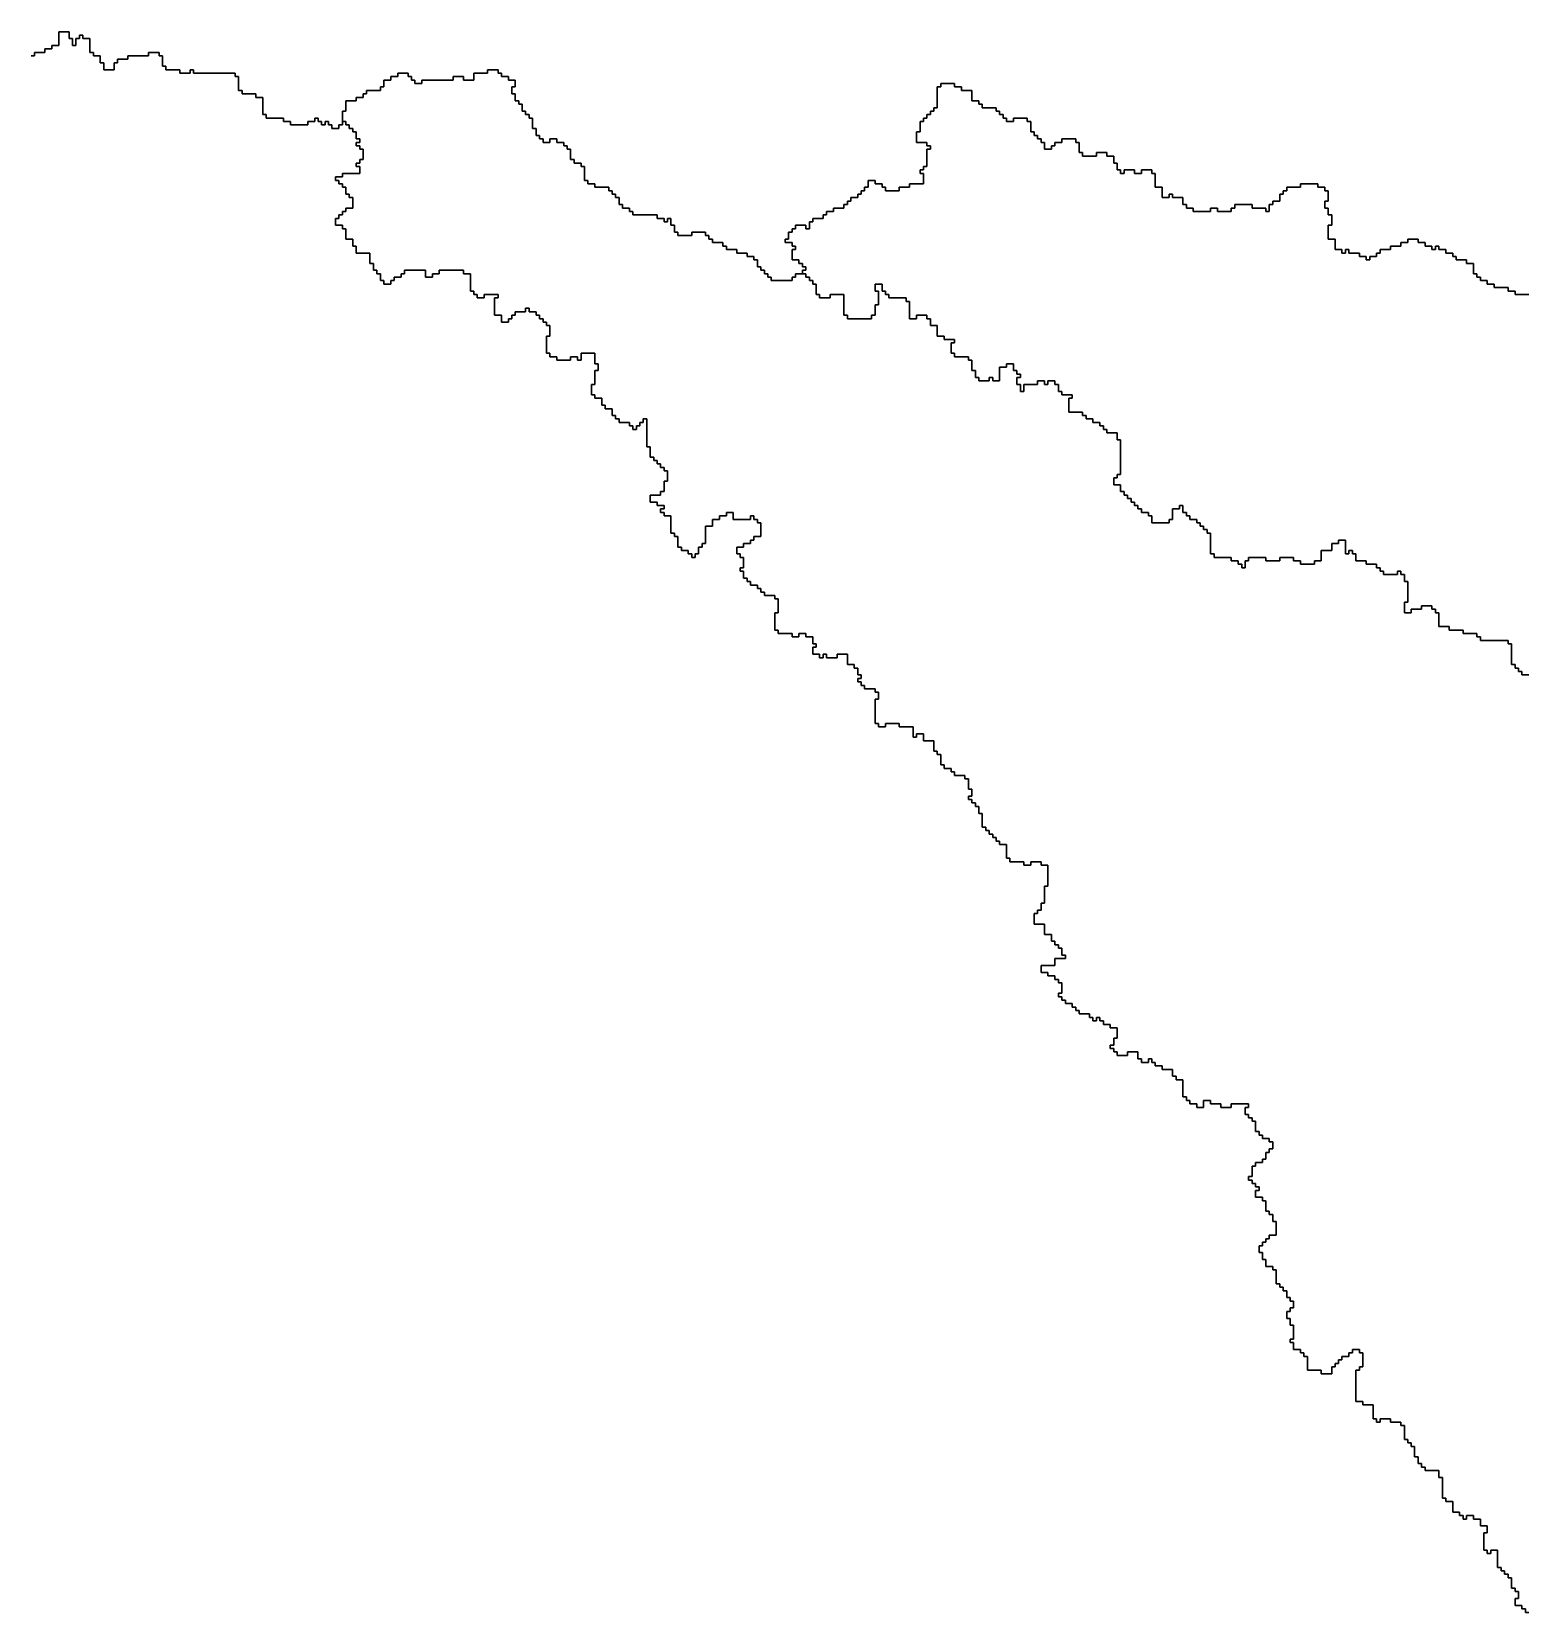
# Model space of a CAD drawing. Header units: inches. Extents: x -98695 to 376223, y 1122520 to 1501782.
# Drawn here: x 321598 to 334946, y 1191030 to 1205127 of the extents above; entities that cross this region are included whole.
import ezdxf

# ---------------------------------------------------------------- set-up
doc = ezdxf.new("R2010")
doc.units = ezdxf.units.IN
doc.header["$MEASUREMENT"] = 0
doc.layers.add('subs1', color=7, linetype='Continuous', true_color=0xc8dcf7)

msp = doc.modelspace()

# ---------------------------------------------------------------- linework, layer by layer
at = {"layer": 'subs1'}
for points in [[(334950, 1202783), (334827, 1202783), (334827, 1202814), (334765, 1202814), (334765, 1202845), (334642, 1202845), (334642, 1202876), (334580, 1202876), (334580, 1202907), (334518, 1202907), (334518, 1202937), (334487, 1202937), (334487, 1202968), (334456, 1202968), (334456, 1203061), (334395, 1203061), (334395, 1203092), (334302, 1203092), (334302, 1203122), (334271, 1203122), (334271, 1203153), (334210, 1203153), (334210, 1203184), (334148, 1203184), (334148, 1203215), (334117, 1203215), (334117, 1203184), (334086, 1203184), (334086, 1203215), (334025, 1203215), (334025, 1203246), (333963, 1203246), (333963, 1203277), (333870, 1203277), (333870, 1203246), (333809, 1203246), (333809, 1203215), (333716, 1203215), (333716, 1203184), (333624, 1203184), (333624, 1203153), (333593, 1203153), (333593, 1203122), (333531, 1203122), (333531, 1203092), (333500, 1203092), (333500, 1203122), (333439, 1203122), (333439, 1203153), (333346, 1203153), (333346, 1203184), (333315, 1203184), (333315, 1203153), (333284, 1203153), (333284, 1203184), (333223, 1203184), (333223, 1203277), (333161, 1203277), (333161, 1203400), (333192, 1203400), (333192, 1203493), (333161, 1203493), (333161, 1203554), (333130, 1203554), (333130, 1203616), (333161, 1203616), (333161, 1203709), (333130, 1203709), (333130, 1203739), (333068, 1203739), (333068, 1203770), (332914, 1203770), (332914, 1203739), (332791, 1203739), (332791, 1203709), (332760, 1203709), (332760, 1203678), (332729, 1203678), (332729, 1203616), (332667, 1203616), (332667, 1203585), (332636, 1203585), (332636, 1203523), (332606, 1203523), (332606, 1203554), (332482, 1203554), (332482, 1203585), (332328, 1203585), (332328, 1203554), (332297, 1203554), (332297, 1203523), (332174, 1203523), (332174, 1203554), (332112, 1203554), (332112, 1203523), (331958, 1203523), (331958, 1203554), (331896, 1203554), (331896, 1203585), (331865, 1203585), (331865, 1203647), (331773, 1203647), (331773, 1203678), (331742, 1203678), (331742, 1203647), (331680, 1203647), (331680, 1203739), (331619, 1203739), (331619, 1203863), (331588, 1203863), (331588, 1203894), (331495, 1203894), (331495, 1203863), (331433, 1203863), (331433, 1203894), (331341, 1203894), (331341, 1203863), (331310, 1203863), (331310, 1203894), (331279, 1203894), (331279, 1203955), (331248, 1203955), (331248, 1204017), (331187, 1204017), (331187, 1204048), (331094, 1204048), (331094, 1204017), (330971, 1204017), (330971, 1204048), (330940, 1204048), (330940, 1204140), (330909, 1204140), (330909, 1204171), (330786, 1204171), (330786, 1204140), (330724, 1204140), (330724, 1204110), (330693, 1204110), (330693, 1204079), (330631, 1204079), (330631, 1204140), (330601, 1204140), (330601, 1204171), (330570, 1204171), (330570, 1204202), (330539, 1204202), (330539, 1204233), (330508, 1204233), (330508, 1204325), (330477, 1204325), (330477, 1204356), (330354, 1204356), (330354, 1204325), (330292, 1204325), (330292, 1204356), (330261, 1204356), (330261, 1204387), (330230, 1204387), (330230, 1204418), (330200, 1204418), (330200, 1204449), (330076, 1204449), (330076, 1204480), (330045, 1204480), (330045, 1204511), (329984, 1204511), (329984, 1204603), (329891, 1204603), (329891, 1204634), (329829, 1204634), (329829, 1204665), (329706, 1204665), (329706, 1204634), (329675, 1204634), (329675, 1204449), (329644, 1204449), (329644, 1204418), (329614, 1204418), (329614, 1204387), (329583, 1204387), (329583, 1204356), (329552, 1204356), (329552, 1204325), (329521, 1204325), (329521, 1204233), (329490, 1204233), (329490, 1204140), (329583, 1204140), (329583, 1204110), (329614, 1204110), (329614, 1204079), (329583, 1204079), (329583, 1203924), (329552, 1203924), (329552, 1203894), (329521, 1203894), (329521, 1203863), (329552, 1203863), (329552, 1203770), (329428, 1203770), (329428, 1203739), (329336, 1203739), (329336, 1203709), (329212, 1203709), (329212, 1203739), (329182, 1203739), (329182, 1203770), (329120, 1203770), (329120, 1203801), (329058, 1203801), (329058, 1203739), (329027, 1203739), (329027, 1203709), (328997, 1203709), (328997, 1203678), (328966, 1203678), (328966, 1203647), (328904, 1203647), (328904, 1203616), (328873, 1203616), (328873, 1203585), (328842, 1203585), (328842, 1203554), (328750, 1203554), (328750, 1203523), (328688, 1203523), (328688, 1203493), (328657, 1203493), (328657, 1203462), (328565, 1203462), (328565, 1203431), (328534, 1203431), (328534, 1203369), (328503, 1203369), (328503, 1203400), (328410, 1203400), (328410, 1203369), (328380, 1203369), (328380, 1203338), (328349, 1203338), (328349, 1203277), (328318, 1203277), (328318, 1203246), (328380, 1203246), (328380, 1203215), (328410, 1203215), (328410, 1203184), (328380, 1203184), (328380, 1203092), (328441, 1203092), (328441, 1203061), (328472, 1203061), (328472, 1203030), (328503, 1203030), (328503, 1202999), (328472, 1202999), (328472, 1202968), (328410, 1202968), (328410, 1202937), (328380, 1202937), (328380, 1202907), (328195, 1202907), (328195, 1202937), (328164, 1202937), (328164, 1202968), (328133, 1202968), (328133, 1202999), (328102, 1202999), (328102, 1203030), (328071, 1203030), (328071, 1203092), (328040, 1203092), (328040, 1203122), (327979, 1203122), (327979, 1203153), (327886, 1203153), (327886, 1203184), (327794, 1203184), (327794, 1203215), (327763, 1203215), (327763, 1203246), (327670, 1203246), (327670, 1203277), (327639, 1203277), (327639, 1203308), (327608, 1203308), (327608, 1203338), (327485, 1203338), (327485, 1203308), (327362, 1203308), (327362, 1203338), (327331, 1203338), (327331, 1203400), (327300, 1203400), (327300, 1203462), (327269, 1203462), (327269, 1203431), (327238, 1203431), (327238, 1203462), (327177, 1203462), (327177, 1203493), (326961, 1203493), (326961, 1203523), (326930, 1203523), (326930, 1203554), (326868, 1203554), (326868, 1203585), (326837, 1203585), (326837, 1203647), (326806, 1203647), (326806, 1203678), (326776, 1203678), (326776, 1203709), (326745, 1203709), (326745, 1203739), (326621, 1203739), (326621, 1203770), (326560, 1203770), (326560, 1203801), (326529, 1203801), (326529, 1203924), (326498, 1203924), (326498, 1203955), (326436, 1203955), (326436, 1203986), (326405, 1203986), (326405, 1204079), (326375, 1204079), (326375, 1204110), (326344, 1204110), (326344, 1204140), (326282, 1204140), (326282, 1204171), (326220, 1204171), (326220, 1204140), (326159, 1204140), (326159, 1204171), (326128, 1204171), (326128, 1204202), (326097, 1204202), (326097, 1204264), (326066, 1204264), (326066, 1204356), (326035, 1204356), (326035, 1204387), (326004, 1204387), (326004, 1204418), (325974, 1204418), (325974, 1204480), (325943, 1204480), (325943, 1204511), (325912, 1204511), (325912, 1204572), (325881, 1204572), (325881, 1204634), (325912, 1204634), (325912, 1204696), (325850, 1204696), (325850, 1204726), (325788, 1204726), (325788, 1204757), (325758, 1204757), (325758, 1204788), (325665, 1204788), (325665, 1204757), (325542, 1204757), (325542, 1204696), (325449, 1204696), (325449, 1204726), (325357, 1204726), (325357, 1204696), (325079, 1204696), (325079, 1204665), (325017, 1204665), (325017, 1204696), (324986, 1204696), (324986, 1204726), (324956, 1204726), (324956, 1204757), (324863, 1204757), (324863, 1204726), (324801, 1204726), (324801, 1204696), (324740, 1204696), (324740, 1204634), (324709, 1204634), (324709, 1204603), (324585, 1204603), (324585, 1204572), (324555, 1204572), (324555, 1204541), (324493, 1204541), (324493, 1204511), (324400, 1204511), (324400, 1204418), (324370, 1204418), (324370, 1204325), (324370, 1204295), (324339, 1204295), (324339, 1204264), (324277, 1204264), (324277, 1204295), (324246, 1204295), (324246, 1204325), (324215, 1204325), (324215, 1204295), (324184, 1204295), (324184, 1204325), (324154, 1204325), (324154, 1204356), (324123, 1204356), (324123, 1204325), (324061, 1204325), (324061, 1204295), (323907, 1204295), (323907, 1204325), (323845, 1204325), (323845, 1204356), (323691, 1204356), (323691, 1204387), (323660, 1204387), (323660, 1204541), (323598, 1204541), (323598, 1204572), (323475, 1204572), (323475, 1204603), (323444, 1204603), (323444, 1204726), (323413, 1204726), (323413, 1204757), (323043, 1204757), (323043, 1204788), (323012, 1204788), (323012, 1204757), (322920, 1204757), (322920, 1204788), (322796, 1204788), (322796, 1204819), (322766, 1204819), (322766, 1204912), (322735, 1204912), (322735, 1204942), (322642, 1204942), (322642, 1204912), (322457, 1204912), (322457, 1204881), (322365, 1204881), (322365, 1204850), (322334, 1204850), (322334, 1204788), (322241, 1204788), (322241, 1204850), (322210, 1204850), (322210, 1204912), (322149, 1204912), (322149, 1204942), (322118, 1204942), (322118, 1205066), (322056, 1205066), (322056, 1205097), (322025, 1205097), (322025, 1205066), (321994, 1205066), (321994, 1205004), (321963, 1205004), (321963, 1205066), (321933, 1205066), (321933, 1205127), (321840, 1205127), (321840, 1205004), (321778, 1205004), (321778, 1204973), (321717, 1204973), (321717, 1204942), (321624, 1204942), (321624, 1204912), (321593, 1204912)], [(334950, 1191030), (334919, 1191030), (334919, 1191061), (334888, 1191061), (334888, 1191092), (334827, 1191092), (334827, 1191154), (334857, 1191154), (334857, 1191216), (334827, 1191216), (334827, 1191246), (334796, 1191246), (334796, 1191339), (334765, 1191339), (334765, 1191370), (334734, 1191370), (334734, 1191401), (334703, 1191401), (334703, 1191431), (334672, 1191431), (334672, 1191586), (334611, 1191586), (334611, 1191555), (334580, 1191555), (334580, 1191586), (334549, 1191586), (334549, 1191740), (334580, 1191740), (334580, 1191802), (334518, 1191802), (334518, 1191863), (334456, 1191863), (334456, 1191894), (334395, 1191894), (334395, 1191863), (334364, 1191863), (334364, 1191894), (334333, 1191894), (334333, 1191925), (334271, 1191925), (334271, 1192018), (334210, 1192018), (334210, 1192048), (334179, 1192048), (334179, 1192234), (334148, 1192234), (334148, 1192295), (334025, 1192295), (334025, 1192326), (333994, 1192326), (333994, 1192357), (333963, 1192357), (333963, 1192419), (333932, 1192419), (333932, 1192511), (333901, 1192511), (333901, 1192542), (333870, 1192542), (333870, 1192573), (333840, 1192573), (333840, 1192696), (333809, 1192696), (333809, 1192727), (333716, 1192727), (333716, 1192758), (333624, 1192758), (333624, 1192727), (333593, 1192727), (333593, 1192758), (333562, 1192758), (333562, 1192881), (333469, 1192881), (333469, 1192912), (333408, 1192912), (333408, 1193190), (333439, 1193190), (333439, 1193221), (333469, 1193221), (333469, 1193344), (333439, 1193344), (333439, 1193375), (333377, 1193375), (333377, 1193344), (333346, 1193344), (333346, 1193313), (333284, 1193313), (333284, 1193282), (333253, 1193282), (333253, 1193251), (333223, 1193251), (333223, 1193221), (333192, 1193221), (333192, 1193159), (333099, 1193159), (333099, 1193190), (332976, 1193190), (332976, 1193313), (332945, 1193313), (332945, 1193344), (332914, 1193344), (332914, 1193375), (332852, 1193375), (332852, 1193437), (332822, 1193437), (332822, 1193467), (332852, 1193467), (332852, 1193591), (332822, 1193591), (332822, 1193652), (332791, 1193652), (332791, 1193714), (332822, 1193714), (332822, 1193745), (332852, 1193745), (332852, 1193807), (332822, 1193807), (332822, 1193838), (332791, 1193838), (332791, 1193899), (332760, 1193899), (332760, 1193930), (332729, 1193930), (332729, 1193961), (332698, 1193961), (332698, 1194084), (332667, 1194084), (332667, 1194115), (332606, 1194115), (332606, 1194177), (332575, 1194177), (332575, 1194239), (332544, 1194239), (332544, 1194300), (332575, 1194300), (332575, 1194331), (332606, 1194331), (332606, 1194362), (332636, 1194362), (332636, 1194393), (332698, 1194393), (332698, 1194516), (332667, 1194516), (332667, 1194578), (332636, 1194578), (332636, 1194609), (332606, 1194609), (332606, 1194701), (332575, 1194701), (332575, 1194732), (332513, 1194732), (332513, 1194794), (332544, 1194794), (332544, 1194825), (332513, 1194825), (332513, 1194855), (332482, 1194855), (332482, 1194886), (332451, 1194886), (332451, 1194917), (332482, 1194917), (332482, 1195010), (332513, 1195010), (332513, 1195041), (332575, 1195041), (332575, 1195071), (332606, 1195071), (332606, 1195133), (332636, 1195133), (332636, 1195164), (332667, 1195164), (332667, 1195226), (332636, 1195226), (332636, 1195256), (332575, 1195256), (332575, 1195287), (332544, 1195287), (332544, 1195318), (332513, 1195318), (332513, 1195411), (332482, 1195411), (332482, 1195442), (332451, 1195442), (332451, 1195472), (332421, 1195472), (332421, 1195534), (332451, 1195534), (332451, 1195565), (332297, 1195565), (332297, 1195534), (332205, 1195534), (332205, 1195565), (332112, 1195565), (332112, 1195596), (332050, 1195596), (332050, 1195534), (331989, 1195534), (331989, 1195565), (331927, 1195565), (331927, 1195596), (331896, 1195596), (331896, 1195627), (331865, 1195627), (331865, 1195781), (331804, 1195781), (331804, 1195812), (331773, 1195812), (331773, 1195873), (331680, 1195873), (331680, 1195904), (331619, 1195904), (331619, 1195935), (331588, 1195935), (331588, 1195966), (331557, 1195966), (331557, 1195935), (331495, 1195935), (331495, 1195966), (331464, 1195966), (331464, 1196028), (331372, 1196028), (331372, 1195997), (331279, 1195997), (331279, 1196028), (331248, 1196028), (331248, 1196059), (331218, 1196059), (331218, 1196089), (331248, 1196089), (331248, 1196151), (331279, 1196151), (331279, 1196244), (331218, 1196244), (331218, 1196274), (331156, 1196274), (331156, 1196305), (331125, 1196305), (331125, 1196336), (331094, 1196336), (331094, 1196305), (331063, 1196305), (331063, 1196336), (331032, 1196336), (331032, 1196367), (330940, 1196367), (330940, 1196398), (330909, 1196398), (330909, 1196429), (330878, 1196429), (330878, 1196460), (330817, 1196460), (330817, 1196490), (330786, 1196490), (330786, 1196521), (330755, 1196521), (330755, 1196552), (330786, 1196552), (330786, 1196645), (330755, 1196645), (330755, 1196675), (330724, 1196675), (330724, 1196706), (330662, 1196706), (330662, 1196737), (330601, 1196737), (330601, 1196799), (330724, 1196799), (330724, 1196861), (330817, 1196861), (330817, 1196891), (330786, 1196891), (330786, 1196953), (330755, 1196953), (330755, 1196984), (330724, 1196984), (330724, 1197015), (330693, 1197015), (330693, 1197076), (330631, 1197076), (330631, 1197169), (330539, 1197169), (330539, 1197262), (330570, 1197262), (330570, 1197292), (330601, 1197292), (330601, 1197354), (330631, 1197354), (330631, 1197508), (330662, 1197508), (330662, 1197693), (330601, 1197693), (330601, 1197724), (330508, 1197724), (330508, 1197693), (330446, 1197693), (330446, 1197724), (330323, 1197724), (330323, 1197755), (330292, 1197755), (330292, 1197878), (330230, 1197878), (330230, 1197909), (330200, 1197909), (330200, 1197940), (330169, 1197940), (330169, 1197971), (330138, 1197971), (330138, 1198002), (330107, 1198002), (330107, 1198033), (330076, 1198033), (330076, 1198156), (330045, 1198156), (330045, 1198218), (330015, 1198218), (330015, 1198249), (329984, 1198249), (329984, 1198279), (329953, 1198279), (329953, 1198310), (329984, 1198310), (329984, 1198372), (329953, 1198372), (329953, 1198465), (329922, 1198465), (329922, 1198495), (329829, 1198495), (329829, 1198526), (329799, 1198526), (329799, 1198557), (329737, 1198557), (329737, 1198588), (329706, 1198588), (329706, 1198680), (329675, 1198680), (329675, 1198711), (329644, 1198711), (329644, 1198804), (329552, 1198804), (329552, 1198866), (329490, 1198866), (329490, 1198835), (329459, 1198835), (329459, 1198927), (329336, 1198927), (329336, 1198958), (329212, 1198958), (329212, 1198927), (329151, 1198927), (329151, 1198958), (329120, 1198958), (329120, 1199174), (329151, 1199174), (329151, 1199236), (329120, 1199236), (329120, 1199267), (329027, 1199267), (329027, 1199297), (328997, 1199297), (328997, 1199328), (328966, 1199328), (328966, 1199359), (328997, 1199359), (328997, 1199390), (328966, 1199390), (328966, 1199452), (328935, 1199452), (328935, 1199483), (328873, 1199483), (328873, 1199575), (328781, 1199575), (328781, 1199544), (328688, 1199544), (328688, 1199575), (328657, 1199575), (328657, 1199544), (328626, 1199544), (328626, 1199575), (328565, 1199575), (328565, 1199637), (328596, 1199637), (328596, 1199668), (328565, 1199668), (328565, 1199729), (328503, 1199729), (328503, 1199760), (328441, 1199760), (328441, 1199729), (328380, 1199729), (328380, 1199760), (328256, 1199760), (328256, 1199791), (328225, 1199791), (328225, 1199945), (328256, 1199945), (328256, 1200069), (328225, 1200069), (328225, 1200099), (328133, 1200099), (328133, 1200130), (328102, 1200130), (328102, 1200161), (328071, 1200161), (328071, 1200192), (328009, 1200192), (328009, 1200223), (327979, 1200223), (327979, 1200254), (327948, 1200254), (327948, 1200315), (327917, 1200315), (327917, 1200346), (327948, 1200346), (327948, 1200439), (327917, 1200439), (327917, 1200470), (327886, 1200470), (327886, 1200531), (327948, 1200531), (327948, 1200562), (328009, 1200562), (328009, 1200593), (328040, 1200593), (328040, 1200624), (328102, 1200624), (328102, 1200747), (328071, 1200747), (328071, 1200778), (328040, 1200778), (328040, 1200809), (328009, 1200809), (328009, 1200778), (327855, 1200778), (327855, 1200840), (327794, 1200840), (327794, 1200809), (327732, 1200809), (327732, 1200778), (327670, 1200778), (327670, 1200716), (327608, 1200716), (327608, 1200562), (327578, 1200562), (327578, 1200531), (327547, 1200531), (327547, 1200470), (327516, 1200470), (327516, 1200439), (327485, 1200439), (327485, 1200470), (327454, 1200470), (327454, 1200500), (327393, 1200500), (327393, 1200531), (327362, 1200531), (327362, 1200624), (327331, 1200624), (327331, 1200655), (327300, 1200655), (327300, 1200809), (327238, 1200809), (327238, 1200840), (327207, 1200840), (327207, 1200871), (327238, 1200871), (327238, 1200901), (327177, 1200901), (327177, 1200932), (327115, 1200932), (327115, 1200994), (327207, 1200994), (327207, 1201025), (327238, 1201025), (327238, 1201117), (327269, 1201117), (327269, 1201210), (327238, 1201210), (327238, 1201241), (327207, 1201241), (327207, 1201272), (327177, 1201272), (327177, 1201302), (327146, 1201302), (327146, 1201333), (327115, 1201333), (327115, 1201426), (327084, 1201426), (327084, 1201673), (327053, 1201673), (327053, 1201642), (327022, 1201642), (327022, 1201611), (326992, 1201611), (326992, 1201580), (326961, 1201580), (326961, 1201611), (326930, 1201611), (326930, 1201642), (326837, 1201642), (326837, 1201673), (326806, 1201673), (326806, 1201703), (326776, 1201703), (326776, 1201765), (326714, 1201765), (326714, 1201796), (326683, 1201796), (326683, 1201858), (326621, 1201858), (326621, 1201889), (326591, 1201889), (326591, 1201981), (326621, 1201981), (326621, 1202104), (326652, 1202104), (326652, 1202166), (326621, 1202166), (326621, 1202259), (326498, 1202259), (326498, 1202197), (326467, 1202197), (326467, 1202228), (326405, 1202228), (326405, 1202197), (326282, 1202197), (326282, 1202228), (326220, 1202228), (326220, 1202259), (326190, 1202259), (326190, 1202413), (326220, 1202413), (326220, 1202506), (326190, 1202506), (326190, 1202536), (326159, 1202536), (326159, 1202567), (326128, 1202567), (326128, 1202598), (326097, 1202598), (326097, 1202629), (326035, 1202629), (326035, 1202660), (326004, 1202660), (326004, 1202629), (325912, 1202629), (325912, 1202598), (325881, 1202598), (325881, 1202567), (325850, 1202567), (325850, 1202536), (325788, 1202536), (325788, 1202598), (325727, 1202598), (325727, 1202752), (325758, 1202752), (325758, 1202783), (325634, 1202783), (325634, 1202752), (325573, 1202752), (325573, 1202783), (325542, 1202783), (325542, 1202814), (325511, 1202814), (325511, 1202968), (325449, 1202968), (325449, 1202999), (325233, 1202999), (325233, 1202968), (325172, 1202968), (325172, 1202937), (325110, 1202937), (325110, 1202999), (324925, 1202999), (324925, 1202968), (324894, 1202968), (324894, 1202937), (324832, 1202937), (324832, 1202907), (324801, 1202907), (324801, 1202876), (324740, 1202876), (324740, 1202907), (324709, 1202907), (324709, 1202968), (324678, 1202968), (324678, 1202999), (324647, 1202999), (324647, 1203061), (324616, 1203061), (324616, 1203153), (324493, 1203153), (324493, 1203215), (324462, 1203215), (324462, 1203277), (324400, 1203277), (324400, 1203369), (324370, 1203369), (324370, 1203400), (324308, 1203400), (324308, 1203462), (324339, 1203462), (324339, 1203493), (324370, 1203493), (324370, 1203523), (324400, 1203523), (324400, 1203554), (324462, 1203554), (324462, 1203647), (324431, 1203647), (324431, 1203678), (324400, 1203678), (324400, 1203739), (324370, 1203739), (324370, 1203770), (324339, 1203770), (324339, 1203801), (324308, 1203801), (324308, 1203832), (324370, 1203832), (324370, 1203863), (324524, 1203863), (324524, 1203924), (324493, 1203924), (324493, 1203955), (324524, 1203955), (324524, 1203986), (324555, 1203986), (324555, 1204079), (324524, 1204079), (324524, 1204110), (324493, 1204110), (324493, 1204140), (324524, 1204140), (324524, 1204171), (324493, 1204171), (324493, 1204233), (324462, 1204233), (324462, 1204264), (324431, 1204264), (324431, 1204295), (324400, 1204295), (324400, 1204325), (324370, 1204325), (324370, 1204418), (324400, 1204418), (324400, 1204511), (324493, 1204511), (324493, 1204541), (324555, 1204541), (324555, 1204572), (324585, 1204572), (324585, 1204603), (324709, 1204603), (324709, 1204634), (324740, 1204634), (324740, 1204696), (324801, 1204696), (324801, 1204726), (324863, 1204726), (324863, 1204757), (324956, 1204757), (324956, 1204726), (324986, 1204726), (324986, 1204696), (325017, 1204696), (325017, 1204665), (325079, 1204665), (325079, 1204696), (325357, 1204696), (325357, 1204726), (325449, 1204726), (325449, 1204696), (325542, 1204696), (325542, 1204757), (325665, 1204757), (325665, 1204788), (325758, 1204788), (325758, 1204757), (325788, 1204757), (325788, 1204726), (325850, 1204726), (325850, 1204696), (325912, 1204696), (325912, 1204634), (325881, 1204634), (325881, 1204572), (325912, 1204572), (325912, 1204511), (325943, 1204511), (325943, 1204480), (325974, 1204480), (325974, 1204418), (326004, 1204418), (326004, 1204387), (326035, 1204387), (326035, 1204356), (326066, 1204356), (326066, 1204264), (326097, 1204264), (326097, 1204202), (326128, 1204202), (326128, 1204171), (326159, 1204171), (326159, 1204140), (326220, 1204140), (326220, 1204171), (326282, 1204171), (326282, 1204140), (326344, 1204140), (326344, 1204110), (326375, 1204110), (326375, 1204079), (326405, 1204079), (326405, 1203986), (326436, 1203986), (326436, 1203955), (326498, 1203955), (326498, 1203924), (326529, 1203924), (326529, 1203801), (326560, 1203801), (326560, 1203770), (326621, 1203770), (326621, 1203739), (326745, 1203739), (326745, 1203709), (326776, 1203709), (326776, 1203678), (326806, 1203678), (326806, 1203647), (326837, 1203647), (326837, 1203585), (326868, 1203585), (326868, 1203554), (326930, 1203554), (326930, 1203523), (326961, 1203523), (326961, 1203493), (327177, 1203493), (327177, 1203462), (327238, 1203462), (327238, 1203431), (327269, 1203431), (327269, 1203462), (327300, 1203462), (327300, 1203400), (327331, 1203400), (327331, 1203338), (327362, 1203338), (327362, 1203308), (327485, 1203308), (327485, 1203338), (327608, 1203338), (327608, 1203308), (327639, 1203308), (327639, 1203277), (327670, 1203277), (327670, 1203246), (327763, 1203246), (327763, 1203215), (327794, 1203215), (327794, 1203184), (327886, 1203184), (327886, 1203153), (327979, 1203153), (327979, 1203122), (328040, 1203122), (328040, 1203092), (328071, 1203092), (328071, 1203030), (328102, 1203030), (328102, 1202999), (328133, 1202999), (328133, 1202968), (328164, 1202968), (328164, 1202937), (328195, 1202937), (328195, 1202907), (328380, 1202907), (328380, 1202937), (328410, 1202937), (328410, 1202968), (328472, 1202968), (328503, 1202968), (328503, 1202937), (328534, 1202937), (328534, 1202907), (328565, 1202907), (328565, 1202876), (328596, 1202876), (328596, 1202783), (328626, 1202783), (328626, 1202752), (328719, 1202752), (328719, 1202783), (328842, 1202783), (328842, 1202598), (328873, 1202598), (328873, 1202567), (329089, 1202567), (329089, 1202598), (329120, 1202598), (329120, 1202691), (329151, 1202691), (329151, 1202814), (329120, 1202814), (329120, 1202876), (329182, 1202876), (329182, 1202814), (329212, 1202814), (329212, 1202783), (329243, 1202783), (329243, 1202752), (329398, 1202752), (329398, 1202721), (329428, 1202721), (329428, 1202567), (329490, 1202567), (329490, 1202598), (329583, 1202598), (329583, 1202567), (329614, 1202567), (329614, 1202506), (329675, 1202506), (329675, 1202413), (329737, 1202413), (329737, 1202382), (329829, 1202382), (329829, 1202351), (329799, 1202351), (329799, 1202259), (329829, 1202259), (329829, 1202228), (329953, 1202228), (329953, 1202197), (329984, 1202197), (329984, 1202104), (330015, 1202104), (330015, 1202043), (330045, 1202043), (330045, 1202012), (330138, 1202012), (330138, 1202043), (330169, 1202043), (330169, 1202012), (330230, 1202012), (330230, 1202135), (330292, 1202135), (330292, 1202166), (330354, 1202166), (330354, 1202104), (330385, 1202104), (330385, 1202074), (330416, 1202074), (330416, 1202043), (330385, 1202043), (330385, 1201981), (330416, 1201981), (330416, 1201919), (330446, 1201919), (330446, 1201981), (330570, 1201981), (330570, 1202012), (330631, 1202012), (330631, 1201981), (330662, 1201981), (330662, 1202012), (330724, 1202012), (330724, 1201981), (330755, 1201981), (330755, 1201919), (330786, 1201919), (330786, 1201889), (330878, 1201889), (330878, 1201858), (330847, 1201858), (330847, 1201734), (330971, 1201734), (330971, 1201703), (331002, 1201703), (331002, 1201673), (331063, 1201673), (331063, 1201642), (331125, 1201642), (331125, 1201611), (331156, 1201611), (331156, 1201580), (331187, 1201580), (331187, 1201549), (331279, 1201549), (331279, 1201488), (331310, 1201488), (331310, 1201179), (331279, 1201179), (331279, 1201148), (331248, 1201148), (331248, 1201087), (331310, 1201087), (331310, 1201025), (331341, 1201025), (331341, 1200994), (331372, 1200994), (331372, 1200963), (331403, 1200963), (331403, 1200932), (331433, 1200932), (331433, 1200901), (331464, 1200901), (331464, 1200871), (331495, 1200871), (331495, 1200840), (331557, 1200840), (331557, 1200809), (331588, 1200809), (331588, 1200747), (331742, 1200747), (331742, 1200778), (331773, 1200778), (331773, 1200871), (331834, 1200871), (331834, 1200901), (331865, 1200901), (331865, 1200840), (331896, 1200840), (331896, 1200809), (331927, 1200809), (331927, 1200778), (331989, 1200778), (331989, 1200747), (332020, 1200747), (332020, 1200716), (332050, 1200716), (332050, 1200686), (332081, 1200686), (332081, 1200655), (332112, 1200655), (332112, 1200470), (332143, 1200470), (332143, 1200439), (332297, 1200439), (332297, 1200408), (332359, 1200408), (332359, 1200377), (332390, 1200377), (332390, 1200346), (332421, 1200346), (332421, 1200408), (332451, 1200408), (332451, 1200439), (332606, 1200439), (332606, 1200408), (332729, 1200408), (332729, 1200439), (332852, 1200439), (332852, 1200408), (332914, 1200408), (332914, 1200377), (333038, 1200377), (333038, 1200408), (333099, 1200408), (333099, 1200500), (333192, 1200500), (333192, 1200562), (333253, 1200562), (333253, 1200593), (333315, 1200593), (333315, 1200470), (333346, 1200470), (333346, 1200500), (333377, 1200500), (333377, 1200470), (333408, 1200470), (333408, 1200408), (333500, 1200408), (333500, 1200377), (333593, 1200377), (333593, 1200346), (333624, 1200346), (333624, 1200315), (333654, 1200315), (333654, 1200285), (333778, 1200285), (333778, 1200315), (333809, 1200315), (333809, 1200285), (333840, 1200285), (333840, 1200223), (333870, 1200223), (333870, 1200038), (333840, 1200038), (333840, 1199945), (333901, 1199945), (333901, 1199976), (333994, 1199976), (333994, 1200007), (334086, 1200007), (334086, 1199976), (334117, 1199976), (334117, 1199945), (334148, 1199945), (334148, 1199822), (334241, 1199822), (334241, 1199791), (334364, 1199791), (334364, 1199760), (334487, 1199760), (334487, 1199729), (334518, 1199729), (334518, 1199698), (334765, 1199698), (334765, 1199668), (334796, 1199668), (334796, 1199483), (334827, 1199483), (334827, 1199452), (334857, 1199452), (334857, 1199421), (334888, 1199421), (334888, 1199390), (334950, 1199390)], [(334950, 1199390), (334888, 1199390), (334888, 1199421), (334857, 1199421), (334857, 1199452), (334827, 1199452), (334827, 1199483), (334796, 1199483), (334796, 1199668), (334765, 1199668), (334765, 1199698), (334518, 1199698), (334518, 1199729), (334487, 1199729), (334487, 1199760), (334364, 1199760), (334364, 1199791), (334241, 1199791), (334241, 1199822), (334148, 1199822), (334148, 1199945), (334117, 1199945), (334117, 1199976), (334086, 1199976), (334086, 1200007), (333994, 1200007), (333994, 1199976), (333901, 1199976), (333901, 1199945), (333840, 1199945), (333840, 1200038), (333870, 1200038), (333870, 1200223), (333840, 1200223), (333840, 1200285), (333809, 1200285), (333809, 1200315), (333778, 1200315), (333778, 1200285), (333654, 1200285), (333654, 1200315), (333624, 1200315), (333624, 1200346), (333593, 1200346), (333593, 1200377), (333500, 1200377), (333500, 1200408), (333408, 1200408), (333408, 1200470), (333377, 1200470), (333377, 1200500), (333346, 1200500), (333346, 1200470), (333315, 1200470), (333315, 1200593), (333253, 1200593), (333253, 1200562), (333192, 1200562), (333192, 1200500), (333099, 1200500), (333099, 1200408), (333038, 1200408), (333038, 1200377), (332914, 1200377), (332914, 1200408), (332852, 1200408), (332852, 1200439), (332729, 1200439), (332729, 1200408), (332606, 1200408), (332606, 1200439), (332451, 1200439), (332451, 1200408), (332421, 1200408), (332421, 1200346), (332390, 1200346), (332390, 1200377), (332359, 1200377), (332359, 1200408), (332297, 1200408), (332297, 1200439), (332143, 1200439), (332143, 1200470), (332112, 1200470), (332112, 1200655), (332081, 1200655), (332081, 1200686), (332050, 1200686), (332050, 1200716), (332020, 1200716), (332020, 1200747), (331989, 1200747), (331989, 1200778), (331927, 1200778), (331927, 1200809), (331896, 1200809), (331896, 1200840), (331865, 1200840), (331865, 1200901), (331834, 1200901), (331834, 1200871), (331773, 1200871), (331773, 1200778), (331742, 1200778), (331742, 1200747), (331588, 1200747), (331588, 1200809), (331557, 1200809), (331557, 1200840), (331495, 1200840), (331495, 1200871), (331464, 1200871), (331464, 1200901), (331433, 1200901), (331433, 1200932), (331403, 1200932), (331403, 1200963), (331372, 1200963), (331372, 1200994), (331341, 1200994), (331341, 1201025), (331310, 1201025), (331310, 1201087), (331248, 1201087), (331248, 1201148), (331279, 1201148), (331279, 1201179), (331310, 1201179), (331310, 1201488), (331279, 1201488), (331279, 1201549), (331187, 1201549), (331187, 1201580), (331156, 1201580), (331156, 1201611), (331125, 1201611), (331125, 1201642), (331063, 1201642), (331063, 1201673), (331002, 1201673), (331002, 1201703), (330971, 1201703), (330971, 1201734), (330847, 1201734), (330847, 1201858), (330878, 1201858), (330878, 1201889), (330786, 1201889), (330786, 1201919), (330755, 1201919), (330755, 1201981), (330724, 1201981), (330724, 1202012), (330662, 1202012), (330662, 1201981), (330631, 1201981), (330631, 1202012), (330570, 1202012), (330570, 1201981), (330446, 1201981), (330446, 1201919), (330416, 1201919), (330416, 1201981), (330385, 1201981), (330385, 1202043), (330416, 1202043), (330416, 1202074), (330385, 1202074), (330385, 1202104), (330354, 1202104), (330354, 1202166), (330292, 1202166), (330292, 1202135), (330230, 1202135), (330230, 1202012), (330169, 1202012), (330169, 1202043), (330138, 1202043), (330138, 1202012), (330045, 1202012), (330045, 1202043), (330015, 1202043), (330015, 1202104), (329984, 1202104), (329984, 1202197), (329953, 1202197), (329953, 1202228), (329829, 1202228), (329829, 1202259), (329799, 1202259), (329799, 1202351), (329829, 1202351), (329829, 1202382), (329737, 1202382), (329737, 1202413), (329675, 1202413), (329675, 1202506), (329614, 1202506), (329614, 1202567), (329583, 1202567), (329583, 1202598), (329490, 1202598), (329490, 1202567), (329428, 1202567), (329428, 1202721), (329398, 1202721), (329398, 1202752), (329243, 1202752), (329243, 1202783), (329212, 1202783), (329212, 1202814), (329182, 1202814), (329182, 1202876), (329120, 1202876), (329120, 1202814), (329151, 1202814), (329151, 1202691), (329120, 1202691), (329120, 1202598), (329089, 1202598), (329089, 1202567), (328873, 1202567), (328873, 1202598), (328842, 1202598), (328842, 1202783), (328719, 1202783), (328719, 1202752), (328626, 1202752), (328626, 1202783), (328596, 1202783), (328596, 1202876), (328565, 1202876), (328565, 1202907), (328534, 1202907), (328534, 1202937), (328503, 1202937), (328503, 1202968), (328472, 1202968), (328472, 1202999), (328503, 1202999), (328503, 1203030), (328472, 1203030), (328472, 1203061), (328441, 1203061), (328441, 1203092), (328380, 1203092), (328380, 1203184), (328410, 1203184), (328410, 1203215), (328380, 1203215), (328380, 1203246), (328318, 1203246), (328318, 1203277), (328349, 1203277), (328349, 1203338), (328380, 1203338), (328380, 1203369), (328410, 1203369), (328410, 1203400), (328503, 1203400), (328503, 1203369), (328534, 1203369), (328534, 1203431), (328565, 1203431), (328565, 1203462), (328657, 1203462), (328657, 1203493), (328688, 1203493), (328688, 1203523), (328750, 1203523), (328750, 1203554), (328842, 1203554), (328842, 1203585), (328873, 1203585), (328873, 1203616), (328904, 1203616), (328904, 1203647), (328966, 1203647), (328966, 1203678), (328997, 1203678), (328997, 1203709), (329027, 1203709), (329027, 1203739), (329058, 1203739), (329058, 1203801), (329120, 1203801), (329120, 1203770), (329182, 1203770), (329182, 1203739), (329212, 1203739), (329212, 1203709), (329336, 1203709), (329336, 1203739), (329428, 1203739), (329428, 1203770), (329552, 1203770), (329552, 1203863), (329521, 1203863), (329521, 1203894), (329552, 1203894), (329552, 1203924), (329583, 1203924), (329583, 1204079), (329614, 1204079), (329614, 1204110), (329583, 1204110), (329583, 1204140), (329490, 1204140), (329490, 1204233), (329521, 1204233), (329521, 1204325), (329552, 1204325), (329552, 1204356), (329583, 1204356), (329583, 1204387), (329614, 1204387), (329614, 1204418), (329644, 1204418), (329644, 1204449), (329675, 1204449), (329675, 1204634), (329706, 1204634), (329706, 1204665), (329829, 1204665), (329829, 1204634), (329891, 1204634), (329891, 1204603), (329984, 1204603), (329984, 1204511), (330045, 1204511), (330045, 1204480), (330076, 1204480), (330076, 1204449), (330200, 1204449), (330200, 1204418), (330230, 1204418), (330230, 1204387), (330261, 1204387), (330261, 1204356), (330292, 1204356), (330292, 1204325), (330354, 1204325), (330354, 1204356), (330477, 1204356), (330477, 1204325), (330508, 1204325), (330508, 1204233), (330539, 1204233), (330539, 1204202), (330570, 1204202), (330570, 1204171), (330601, 1204171), (330601, 1204140), (330631, 1204140), (330631, 1204079), (330693, 1204079), (330693, 1204110), (330724, 1204110), (330724, 1204140), (330786, 1204140), (330786, 1204171), (330909, 1204171), (330909, 1204140), (330940, 1204140), (330940, 1204048), (330971, 1204048), (330971, 1204017), (331094, 1204017), (331094, 1204048), (331187, 1204048), (331187, 1204017), (331248, 1204017), (331248, 1203955), (331279, 1203955), (331279, 1203894), (331310, 1203894), (331310, 1203863), (331341, 1203863), (331341, 1203894), (331433, 1203894), (331433, 1203863), (331495, 1203863), (331495, 1203894), (331588, 1203894), (331588, 1203863), (331619, 1203863), (331619, 1203739), (331680, 1203739), (331680, 1203647), (331742, 1203647), (331742, 1203678), (331773, 1203678), (331773, 1203647), (331865, 1203647), (331865, 1203585), (331896, 1203585), (331896, 1203554), (331958, 1203554), (331958, 1203523), (332112, 1203523), (332112, 1203554), (332174, 1203554), (332174, 1203523), (332297, 1203523), (332297, 1203554), (332328, 1203554), (332328, 1203585), (332482, 1203585), (332482, 1203554), (332606, 1203554), (332606, 1203523), (332636, 1203523), (332636, 1203585), (332667, 1203585), (332667, 1203616), (332729, 1203616), (332729, 1203678), (332760, 1203678), (332760, 1203709), (332791, 1203709), (332791, 1203739), (332914, 1203739), (332914, 1203770), (333068, 1203770), (333068, 1203739), (333130, 1203739), (333130, 1203709), (333161, 1203709), (333161, 1203616), (333130, 1203616), (333130, 1203554), (333161, 1203554), (333161, 1203493), (333192, 1203493), (333192, 1203400), (333161, 1203400), (333161, 1203277), (333223, 1203277), (333223, 1203184), (333284, 1203184), (333284, 1203153), (333315, 1203153), (333315, 1203184), (333346, 1203184), (333346, 1203153), (333439, 1203153), (333439, 1203122), (333500, 1203122), (333500, 1203092), (333531, 1203092), (333531, 1203122), (333593, 1203122), (333593, 1203153), (333624, 1203153), (333624, 1203184), (333716, 1203184), (333716, 1203215), (333809, 1203215), (333809, 1203246), (333870, 1203246), (333870, 1203277), (333963, 1203277), (333963, 1203246), (334025, 1203246), (334025, 1203215), (334086, 1203215), (334086, 1203184), (334117, 1203184), (334117, 1203215), (334148, 1203215), (334148, 1203184), (334210, 1203184), (334210, 1203153), (334271, 1203153), (334271, 1203122), (334302, 1203122), (334302, 1203092), (334395, 1203092), (334395, 1203061), (334456, 1203061), (334456, 1202968), (334487, 1202968), (334487, 1202937), (334518, 1202937), (334518, 1202907), (334580, 1202907), (334580, 1202876), (334642, 1202876), (334642, 1202845), (334765, 1202845), (334765, 1202814), (334827, 1202814), (334827, 1202783), (334950, 1202783)]]:
    msp.add_lwpolyline(points, dxfattribs=at)
msp.add_polyline3d([(321593, 1204912, 0), (321624, 1204912, 0), (321624, 1204942, 0), (321717, 1204942, 0), (321717, 1204973, 0), (321778, 1204973, 0), (321778, 1205004, 0), (321840, 1205004, 0), (321840, 1205127, 0), (321933, 1205127, 0), (321933, 1205066, 0), (321963, 1205066, 0), (321963, 1205004, 0), (321994, 1205004, 0), (321994, 1205066, 0), (322025, 1205066, 0), (322025, 1205097, 0), (322056, 1205097, 0), (322056, 1205066, 0), (322118, 1205066, 0), (322118, 1204942, 0), (322149, 1204942, 0), (322149, 1204912, 0), (322210, 1204912, 0), (322210, 1204850, 0), (322241, 1204850, 0), (322241, 1204788, 0), (322334, 1204788, 0), (322334, 1204850, 0), (322365, 1204850, 0), (322365, 1204881, 0), (322457, 1204881, 0), (322457, 1204912, 0), (322642, 1204912, 0), (322642, 1204942, 0), (322735, 1204942, 0), (322735, 1204912, 0), (322766, 1204912, 0), (322766, 1204819, 0), (322796, 1204819, 0), (322796, 1204788, 0), (322920, 1204788, 0), (322920, 1204757, 0), (323012, 1204757, 0), (323012, 1204788, 0), (323043, 1204788, 0), (323043, 1204757, 0), (323413, 1204757, 0), (323413, 1204726, 0), (323444, 1204726, 0), (323444, 1204603, 0), (323475, 1204603, 0), (323475, 1204572, 0), (323598, 1204572, 0), (323598, 1204541, 0), (323660, 1204541, 0), (323660, 1204387, 0), (323691, 1204387, 0), (323691, 1204356, 0), (323845, 1204356, 0), (323845, 1204325, 0), (323907, 1204325, 0), (323907, 1204295, 0), (324061, 1204295, 0), (324061, 1204325, 0), (324123, 1204325, 0), (324123, 1204356, 0), (324154, 1204356, 0), (324154, 1204325, 0), (324184, 1204325, 0), (324184, 1204295, 0), (324215, 1204295, 0), (324215, 1204325, 0), (324246, 1204325, 0), (324246, 1204295, 0), (324277, 1204295, 0), (324277, 1204264, 0), (324339, 1204264, 0), (324339, 1204295, 0), (324370, 1204295, 0), (324370, 1204325, 0), (324400, 1204325, 0), (324400, 1204295, 0), (324431, 1204295, 0), (324431, 1204264, 0), (324462, 1204264, 0), (324462, 1204233, 0), (324493, 1204233, 0), (324493, 1204171, 0), (324524, 1204171, 0), (324524, 1204140, 0), (324493, 1204140, 0), (324493, 1204110, 0), (324524, 1204110, 0), (324524, 1204079, 0), (324555, 1204079, 0), (324555, 1203986, 0), (324524, 1203986, 0), (324524, 1203955, 0), (324493, 1203955, 0), (324493, 1203924, 0), (324524, 1203924, 0), (324524, 1203863, 0), (324370, 1203863, 0), (324370, 1203832, 0), (324308, 1203832, 0), (324308, 1203801, 0), (324339, 1203801, 0), (324339, 1203770, 0), (324370, 1203770, 0), (324370, 1203739, 0), (324400, 1203739, 0), (324400, 1203678, 0), (324431, 1203678, 0), (324431, 1203647, 0), (324462, 1203647, 0), (324462, 1203554, 0), (324400, 1203554, 0), (324400, 1203523, 0), (324370, 1203523, 0), (324370, 1203493, 0), (324339, 1203493, 0), (324339, 1203462, 0), (324308, 1203462, 0), (324308, 1203400, 0), (324370, 1203400, 0), (324370, 1203369, 0), (324400, 1203369, 0), (324400, 1203277, 0), (324462, 1203277, 0), (324462, 1203215, 0), (324493, 1203215, 0), (324493, 1203153, 0), (324616, 1203153, 0), (324616, 1203061, 0), (324647, 1203061, 0), (324647, 1202999, 0), (324678, 1202999, 0), (324678, 1202968, 0), (324709, 1202968, 0), (324709, 1202907, 0), (324740, 1202907, 0), (324740, 1202876, 0), (324801, 1202876, 0), (324801, 1202907, 0), (324832, 1202907, 0), (324832, 1202937, 0), (324894, 1202937, 0), (324894, 1202968, 0), (324925, 1202968, 0), (324925, 1202999, 0), (325110, 1202999, 0), (325110, 1202937, 0), (325172, 1202937, 0), (325172, 1202968, 0), (325233, 1202968, 0), (325233, 1202999, 0), (325449, 1202999, 0), (325449, 1202968, 0), (325511, 1202968, 0), (325511, 1202814, 0), (325542, 1202814, 0), (325542, 1202783, 0), (325573, 1202783, 0), (325573, 1202752, 0), (325634, 1202752, 0), (325634, 1202783, 0), (325758, 1202783, 0), (325758, 1202752, 0), (325727, 1202752, 0), (325727, 1202598, 0), (325788, 1202598, 0), (325788, 1202536, 0), (325850, 1202536, 0), (325850, 1202567, 0), (325881, 1202567, 0), (325881, 1202598, 0), (325912, 1202598, 0), (325912, 1202629, 0), (326004, 1202629, 0), (326004, 1202660, 0), (326035, 1202660, 0), (326035, 1202629, 0), (326097, 1202629, 0), (326097, 1202598, 0), (326128, 1202598, 0), (326128, 1202567, 0), (326159, 1202567, 0), (326159, 1202536, 0), (326190, 1202536, 0), (326190, 1202506, 0), (326220, 1202506, 0), (326220, 1202413, 0), (326190, 1202413, 0), (326190, 1202259, 0), (326220, 1202259, 0), (326220, 1202228, 0), (326282, 1202228, 0), (326282, 1202197, 0), (326405, 1202197, 0), (326405, 1202228, 0), (326467, 1202228, 0), (326467, 1202197, 0), (326498, 1202197, 0), (326498, 1202259, 0), (326621, 1202259, 0), (326621, 1202166, 0), (326652, 1202166, 0), (326652, 1202104, 0), (326621, 1202104, 0), (326621, 1201981, 0), (326591, 1201981, 0), (326591, 1201889, 0), (326621, 1201889, 0), (326621, 1201858, 0), (326683, 1201858, 0), (326683, 1201796, 0), (326714, 1201796, 0), (326714, 1201765, 0), (326776, 1201765, 0), (326776, 1201703, 0), (326806, 1201703, 0), (326806, 1201673, 0), (326837, 1201673, 0), (326837, 1201642, 0), (326930, 1201642, 0), (326930, 1201611, 0), (326961, 1201611, 0), (326961, 1201580, 0), (326992, 1201580, 0), (326992, 1201611, 0), (327022, 1201611, 0), (327022, 1201642, 0), (327053, 1201642, 0), (327053, 1201673, 0), (327084, 1201673, 0), (327084, 1201426, 0), (327115, 1201426, 0), (327115, 1201333, 0), (327146, 1201333, 0), (327146, 1201302, 0), (327177, 1201302, 0), (327177, 1201272, 0), (327207, 1201272, 0), (327207, 1201241, 0), (327238, 1201241, 0), (327238, 1201210, 0), (327269, 1201210, 0), (327269, 1201117, 0), (327238, 1201117, 0), (327238, 1201025, 0), (327207, 1201025, 0), (327207, 1200994, 0), (327115, 1200994, 0), (327115, 1200932, 0), (327177, 1200932, 0), (327177, 1200901, 0), (327238, 1200901, 0), (327238, 1200871, 0), (327207, 1200871, 0), (327207, 1200840, 0), (327238, 1200840, 0), (327238, 1200809, 0), (327300, 1200809, 0), (327300, 1200655, 0), (327331, 1200655, 0), (327331, 1200624, 0), (327362, 1200624, 0), (327362, 1200531, 0), (327393, 1200531, 0), (327393, 1200500, 0), (327454, 1200500, 0), (327454, 1200470, 0), (327485, 1200470, 0), (327485, 1200439, 0), (327516, 1200439, 0), (327516, 1200470, 0), (327547, 1200470, 0), (327547, 1200531, 0), (327578, 1200531, 0), (327578, 1200562, 0), (327608, 1200562, 0), (327608, 1200716, 0), (327670, 1200716, 0), (327670, 1200778, 0), (327732, 1200778, 0), (327732, 1200809, 0), (327794, 1200809, 0), (327794, 1200840, 0), (327855, 1200840, 0), (327855, 1200778, 0), (328009, 1200778, 0), (328009, 1200809, 0), (328040, 1200809, 0), (328040, 1200778, 0), (328071, 1200778, 0), (328071, 1200747, 0), (328102, 1200747, 0), (328102, 1200624, 0), (328040, 1200624, 0), (328040, 1200593, 0), (328009, 1200593, 0), (328009, 1200562, 0), (327948, 1200562, 0), (327948, 1200531, 0), (327886, 1200531, 0), (327886, 1200470, 0), (327917, 1200470, 0), (327917, 1200439, 0), (327948, 1200439, 0), (327948, 1200346, 0), (327917, 1200346, 0), (327917, 1200315, 0), (327948, 1200315, 0), (327948, 1200254, 0), (327979, 1200254, 0), (327979, 1200223, 0), (328009, 1200223, 0), (328009, 1200192, 0), (328071, 1200192, 0), (328071, 1200161, 0), (328102, 1200161, 0), (328102, 1200130, 0), (328133, 1200130, 0), (328133, 1200099, 0), (328225, 1200099, 0), (328225, 1200069, 0), (328256, 1200069, 0), (328256, 1199945, 0), (328225, 1199945, 0), (328225, 1199791, 0), (328256, 1199791, 0), (328256, 1199760, 0), (328380, 1199760, 0), (328380, 1199729, 0), (328441, 1199729, 0), (328441, 1199760, 0), (328503, 1199760, 0), (328503, 1199729, 0), (328565, 1199729, 0), (328565, 1199668, 0), (328596, 1199668, 0), (328596, 1199637, 0), (328565, 1199637, 0), (328565, 1199575, 0), (328626, 1199575, 0), (328626, 1199544, 0), (328657, 1199544, 0), (328657, 1199575, 0), (328688, 1199575, 0), (328688, 1199544, 0), (328781, 1199544, 0), (328781, 1199575, 0), (328873, 1199575, 0), (328873, 1199483, 0), (328935, 1199483, 0), (328935, 1199452, 0), (328966, 1199452, 0), (328966, 1199390, 0), (328997, 1199390, 0), (328997, 1199359, 0), (328966, 1199359, 0), (328966, 1199328, 0), (328997, 1199328, 0), (328997, 1199297, 0), (329027, 1199297, 0), (329027, 1199267, 0), (329120, 1199267, 0), (329120, 1199236, 0), (329151, 1199236, 0), (329151, 1199174, 0), (329120, 1199174, 0), (329120, 1198958, 0), (329151, 1198958, 0), (329151, 1198927, 0), (329212, 1198927, 0), (329212, 1198958, 0), (329336, 1198958, 0), (329336, 1198927, 0), (329459, 1198927, 0), (329459, 1198835, 0), (329490, 1198835, 0), (329490, 1198866, 0), (329552, 1198866, 0), (329552, 1198804, 0), (329644, 1198804, 0), (329644, 1198711, 0), (329675, 1198711, 0), (329675, 1198680, 0), (329706, 1198680, 0), (329706, 1198588, 0), (329737, 1198588, 0), (329737, 1198557, 0), (329799, 1198557, 0), (329799, 1198526, 0), (329829, 1198526, 0), (329829, 1198495, 0), (329922, 1198495, 0), (329922, 1198465, 0), (329953, 1198465, 0), (329953, 1198372, 0), (329984, 1198372, 0), (329984, 1198310, 0), (329953, 1198310, 0), (329953, 1198279, 0), (329984, 1198279, 0), (329984, 1198249, 0), (330015, 1198249, 0), (330015, 1198218, 0), (330045, 1198218, 0), (330045, 1198156, 0), (330076, 1198156, 0), (330076, 1198033, 0), (330107, 1198033, 0), (330107, 1198002, 0), (330138, 1198002, 0), (330138, 1197971, 0), (330169, 1197971, 0), (330169, 1197940, 0), (330200, 1197940, 0), (330200, 1197909, 0), (330230, 1197909, 0), (330230, 1197878, 0), (330292, 1197878, 0), (330292, 1197755, 0), (330323, 1197755, 0), (330323, 1197724, 0), (330446, 1197724, 0), (330446, 1197693, 0), (330508, 1197693, 0), (330508, 1197724, 0), (330601, 1197724, 0), (330601, 1197693, 0), (330662, 1197693, 0), (330662, 1197508, 0), (330631, 1197508, 0), (330631, 1197354, 0), (330601, 1197354, 0), (330601, 1197292, 0), (330570, 1197292, 0), (330570, 1197262, 0), (330539, 1197262, 0), (330539, 1197169, 0), (330631, 1197169, 0), (330631, 1197076, 0), (330693, 1197076, 0), (330693, 1197015, 0), (330724, 1197015, 0), (330724, 1196984, 0), (330755, 1196984, 0), (330755, 1196953, 0), (330786, 1196953, 0), (330786, 1196891, 0), (330817, 1196891, 0), (330817, 1196861, 0), (330724, 1196861, 0), (330724, 1196799, 0), (330601, 1196799, 0), (330601, 1196737, 0), (330662, 1196737, 0), (330662, 1196706, 0), (330724, 1196706, 0), (330724, 1196675, 0), (330755, 1196675, 0), (330755, 1196645, 0), (330786, 1196645, 0), (330786, 1196552, 0), (330755, 1196552, 0), (330755, 1196521, 0), (330786, 1196521, 0), (330786, 1196490, 0), (330817, 1196490, 0), (330817, 1196460, 0), (330878, 1196460, 0), (330878, 1196429, 0), (330909, 1196429, 0), (330909, 1196398, 0), (330940, 1196398, 0), (330940, 1196367, 0), (331032, 1196367, 0), (331032, 1196336, 0), (331063, 1196336, 0), (331063, 1196305, 0), (331094, 1196305, 0), (331094, 1196336, 0), (331125, 1196336, 0), (331125, 1196305, 0), (331156, 1196305, 0), (331156, 1196274, 0), (331218, 1196274, 0), (331218, 1196244, 0), (331279, 1196244, 0), (331279, 1196151, 0), (331248, 1196151, 0), (331248, 1196089, 0), (331218, 1196089, 0), (331218, 1196059, 0), (331248, 1196059, 0), (331248, 1196028, 0), (331279, 1196028, 0), (331279, 1195997, 0), (331372, 1195997, 0), (331372, 1196028, 0), (331464, 1196028, 0), (331464, 1195966, 0), (331495, 1195966, 0), (331495, 1195935, 0), (331557, 1195935, 0), (331557, 1195966, 0), (331588, 1195966, 0), (331588, 1195935, 0), (331619, 1195935, 0), (331619, 1195904, 0), (331680, 1195904, 0), (331680, 1195873, 0), (331773, 1195873, 0), (331773, 1195812, 0), (331804, 1195812, 0), (331804, 1195781, 0), (331865, 1195781, 0), (331865, 1195627, 0), (331896, 1195627, 0), (331896, 1195596, 0), (331927, 1195596, 0), (331927, 1195565, 0), (331989, 1195565, 0), (331989, 1195534, 0), (332050, 1195534, 0), (332050, 1195596, 0), (332112, 1195596, 0), (332112, 1195565, 0), (332205, 1195565, 0), (332205, 1195534, 0), (332297, 1195534, 0), (332297, 1195565, 0), (332451, 1195565, 0), (332451, 1195534, 0), (332421, 1195534, 0), (332421, 1195472, 0), (332451, 1195472, 0), (332451, 1195442, 0), (332482, 1195442, 0), (332482, 1195411, 0), (332513, 1195411, 0), (332513, 1195318, 0), (332544, 1195318, 0), (332544, 1195287, 0), (332575, 1195287, 0), (332575, 1195256, 0), (332636, 1195256, 0), (332636, 1195226, 0), (332667, 1195226, 0), (332667, 1195164, 0), (332636, 1195164, 0), (332636, 1195133, 0), (332606, 1195133, 0), (332606, 1195071, 0), (332575, 1195071, 0), (332575, 1195041, 0), (332513, 1195041, 0), (332513, 1195010, 0), (332482, 1195010, 0), (332482, 1194917, 0), (332451, 1194917, 0), (332451, 1194886, 0), (332482, 1194886, 0), (332482, 1194855, 0), (332513, 1194855, 0), (332513, 1194825, 0), (332544, 1194825, 0), (332544, 1194794, 0), (332513, 1194794, 0), (332513, 1194732, 0), (332575, 1194732, 0), (332575, 1194701, 0), (332606, 1194701, 0), (332606, 1194609, 0), (332636, 1194609, 0), (332636, 1194578, 0), (332667, 1194578, 0), (332667, 1194516, 0), (332698, 1194516, 0), (332698, 1194393, 0), (332636, 1194393, 0), (332636, 1194362, 0), (332606, 1194362, 0), (332606, 1194331, 0), (332575, 1194331, 0), (332575, 1194300, 0), (332544, 1194300, 0), (332544, 1194239, 0), (332575, 1194239, 0), (332575, 1194177, 0), (332606, 1194177, 0), (332606, 1194115, 0), (332667, 1194115, 0), (332667, 1194084, 0), (332698, 1194084, 0), (332698, 1193961, 0), (332729, 1193961, 0), (332729, 1193930, 0), (332760, 1193930, 0), (332760, 1193899, 0), (332791, 1193899, 0), (332791, 1193838, 0), (332822, 1193838, 0), (332822, 1193807, 0), (332852, 1193807, 0), (332852, 1193745, 0), (332822, 1193745, 0), (332822, 1193714, 0), (332791, 1193714, 0), (332791, 1193652, 0), (332822, 1193652, 0), (332822, 1193591, 0), (332852, 1193591, 0), (332852, 1193467, 0), (332822, 1193467, 0), (332822, 1193437, 0), (332852, 1193437, 0), (332852, 1193375, 0), (332914, 1193375, 0), (332914, 1193344, 0), (332945, 1193344, 0), (332945, 1193313, 0), (332976, 1193313, 0), (332976, 1193190, 0), (333099, 1193190, 0), (333099, 1193159, 0), (333192, 1193159, 0), (333192, 1193221, 0), (333223, 1193221, 0), (333223, 1193251, 0), (333253, 1193251, 0), (333253, 1193282, 0), (333284, 1193282, 0), (333284, 1193313, 0), (333346, 1193313, 0), (333346, 1193344, 0), (333377, 1193344, 0), (333377, 1193375, 0), (333439, 1193375, 0), (333439, 1193344, 0), (333469, 1193344, 0), (333469, 1193221, 0), (333439, 1193221, 0), (333439, 1193190, 0), (333408, 1193190, 0), (333408, 1192912, 0), (333469, 1192912, 0), (333469, 1192881, 0), (333562, 1192881, 0), (333562, 1192758, 0), (333593, 1192758, 0), (333593, 1192727, 0), (333624, 1192727, 0), (333624, 1192758, 0), (333716, 1192758, 0), (333716, 1192727, 0), (333809, 1192727, 0), (333809, 1192696, 0), (333840, 1192696, 0), (333840, 1192573, 0), (333870, 1192573, 0), (333870, 1192542, 0), (333901, 1192542, 0), (333901, 1192511, 0), (333932, 1192511, 0), (333932, 1192419, 0), (333963, 1192419, 0), (333963, 1192357, 0), (333994, 1192357, 0), (333994, 1192326, 0), (334025, 1192326, 0), (334025, 1192295, 0), (334148, 1192295, 0), (334148, 1192234, 0), (334179, 1192234, 0), (334179, 1192048, 0), (334210, 1192048, 0), (334210, 1192018, 0), (334271, 1192018, 0), (334271, 1191925, 0), (334333, 1191925, 0), (334333, 1191894, 0), (334364, 1191894, 0), (334364, 1191863, 0), (334395, 1191863, 0), (334395, 1191894, 0), (334456, 1191894, 0), (334456, 1191863, 0), (334518, 1191863, 0), (334518, 1191802, 0), (334580, 1191802, 0), (334580, 1191740, 0), (334549, 1191740, 0), (334549, 1191586, 0), (334580, 1191586, 0), (334580, 1191555, 0), (334611, 1191555, 0), (334611, 1191586, 0), (334672, 1191586, 0), (334672, 1191431, 0), (334703, 1191431, 0), (334703, 1191401, 0), (334734, 1191401, 0), (334734, 1191370, 0), (334765, 1191370, 0), (334765, 1191339, 0), (334796, 1191339, 0), (334796, 1191246, 0), (334827, 1191246, 0), (334827, 1191216, 0), (334857, 1191216, 0), (334857, 1191154, 0), (334827, 1191154, 0), (334827, 1191092, 0), (334888, 1191092, 0), (334888, 1191061, 0), (334919, 1191061, 0), (334919, 1191030, 0), (334950, 1191030, 0)], dxfattribs=at)

doc.saveas('drawing.dxf')
